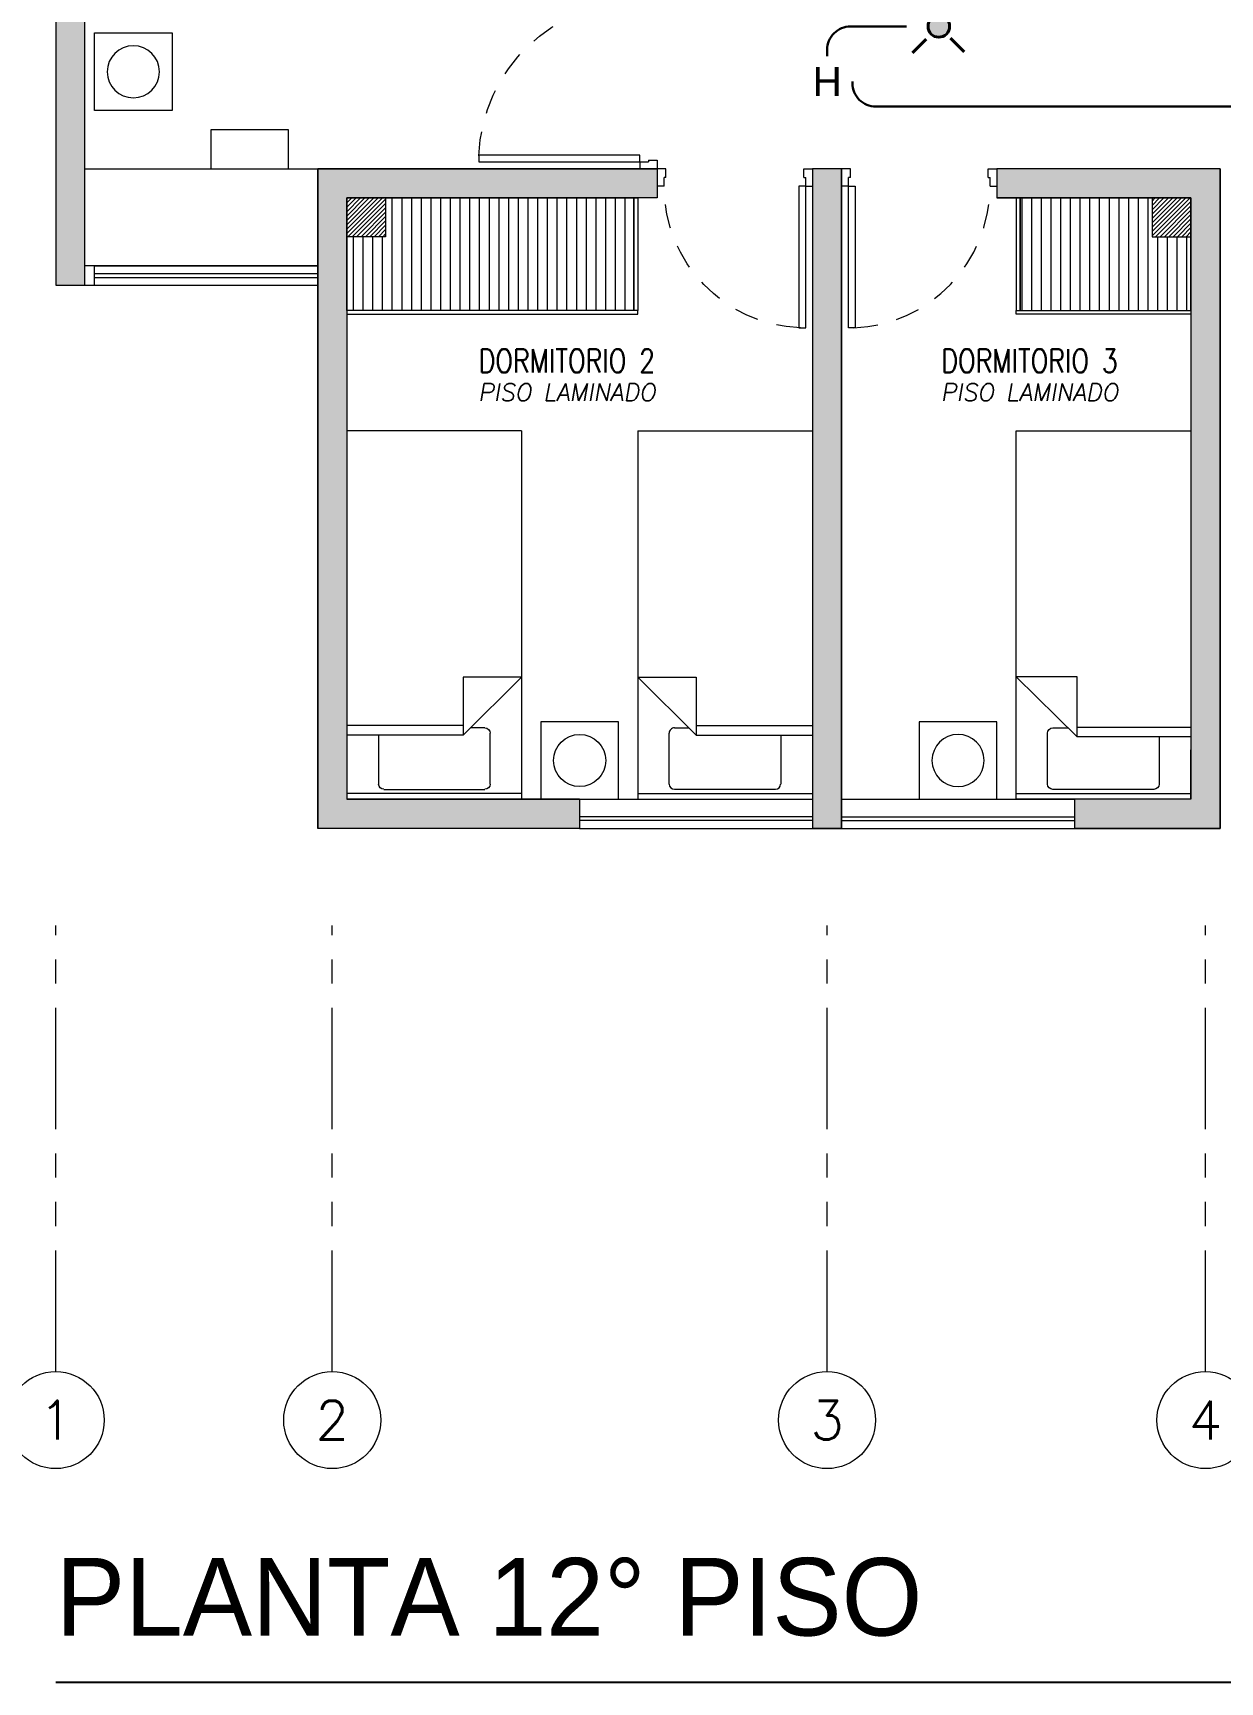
# Model space of a CAD drawing. Header units: millimetres. Extents: x -3 to 53, y -110 to 39.
# Drawn here: x -0.12 to 6, y -34.43 to -25.93 of the extents above; entities that cross this region are included whole.
import ezdxf
from ezdxf.enums import TextEntityAlignment as Align

# ---------------------------------------------------------------- set-up
doc = ezdxf.new("R2010")
doc.units = ezdxf.units.MM
doc.set_wipeout_variables(frame=1)
for name, pattern in [('CONTINUA', [0]), ('HIDDEN2', [0.1875, 0.125, -0.0625]), ('IMPORT-RAYABARRA', [0.85, 0.3, -0.3, 0, -0.25]), ('PHANTOM', [63.5, 31.75, -6.35, 6.35, -6.35, 6.35, -6.35]), ('PHANTOM2', [1.25, 0.625, -0.125, 0.125, -0.125, 0.125, -0.125])]:
    doc.linetypes.add(name, pattern=pattern)
for name, color, linetype in [('A-EJES', 8, 'PHANTOM'), ('A-EST HATCH', 8, 'Continuous'), ('A-EST PLACAS', 8, 'Continuous'), ('A-EST VIGAS', 8, 'HIDDEN2'), ('A-HATCH', 8, 'Continuous'), ('A-MOBILIARIO', 8, 'Continuous'), ('A-MURO BAJO', 8, 'Continuous'), ('A-TEXTO-ACABADO PISO', 8, 'Continuous'), ('DLP_MOBILIARIO', 8, 'Continuous'), ('DLP_MOBILIARIO FIJO', 8, 'Continuous'), ('DLP_TEXTO AMBIENTE', 8, 'Continuous')]:
    doc.layers.add(name, color=color, linetype=linetype)
for name, color, linetype, lineweight in [('A-MUROS', 8, 'Continuous', 30), ('MQ.CAN ACI', 5, 'RAYABARRA', 40), ('MQ.CANALI DYA', 3, 'LINEAPERPEN', 30), ('MQ.DETECTOR HUMO', 5, 'Continuous', 30), ('MQ_CAN ACI', 8, 'IMPORT-RAYABARRA', 50)]:
    doc.layers.add(name, color=color, linetype=linetype, lineweight=lineweight)
doc.styles.add('R175-75', font='GOTHIC.TTF', dxfattribs={"height": 0.4})
doc.styles.add('ROMANS', font='ROMANS.shx', dxfattribs={"oblique": 10})
doc.styles.get("Standard").update_dxf_attribs({"font": 'arial.ttf'})
doc.linetypes.add('LINEAPERPEN', pattern='A,0.75,-0.2,["I",Standard,S=0.12,R=0.09,X=0,Y=-0.06],-0.25', length=1.2)
doc.linetypes.add('RAYABARRA', pattern='A,0.3,-0.3,["|",Standard,S=0.1,R=0,X=-0.1,Y=-0.05],-0.25', length=0.85)

# ---------------------------------------------------------------- blocks, each defined once
blk = doc.blocks.new('AVISADOR SONORO 1 EN 75')
at = {"color": 5, "linetype": 'CONTINUA', "ltscale": 0.05}
blk.add_wipeout([(0.1057, 0.5441), (-0.1057, 0.5441), (0, 0.3328)], dxfattribs=at).dxf.layer = 'MQ_CAN ACI'
blk.add_wipeout([(-0.1664, 0), (0.1664, 0), (0.1664, 0.3328), (-0.1664, 0.3328)], dxfattribs=at).dxf.layer = 'MQ_CAN ACI'
at = {"layer": 'MQ.CAN ACI', "linetype": 'CONTINUA', "ltscale": 0.05}
h = blk.add_hatch(color=256, dxfattribs=at)
h.paths.add_polyline_path([(0, 0.1664), (-0.0392, 0.1272, 0.198912), (0, 0.1109, 0.198912), (0.0392, 0.1272)])
h.paths.add_polyline_path([(0.0392, 0.1272, 0.414214), (0.0392, 0.2056), (0, 0.1664)])
h.paths.add_polyline_path([(0.0392, 0.2056, 0.198912), (0, 0.2219, 0.198912), (-0.0392, 0.2056), (0, 0.1664)])
h.paths.add_polyline_path([(0, 0.1664), (-0.0392, 0.2056, 0.414214), (-0.0392, 0.1272)])
for p, q in [((-0.0606, 0.227), (-0.1302, 0.2965)), ((0.0657, 0.2321), (0.1353, 0.3017)), ((-0.1346, 0.0318), (-0.0563, 0.1101)), ((0.1349, 0.0315), (0.0656, 0.1008))]:
    blk.add_line(p, q, dxfattribs=at)
blk.add_circle((0, 0.1664), 0.0555, dxfattribs=at)
blk = doc.blocks.new('DETECTOR DE HUMO 1 EN 75')
blk.add_wipeout([(0.13, 0.13), (0.13, 0.1316), (0.13, 0.1333), (0.1299, 0.1349), (0.1298, 0.1365), (0.1297, 0.1382), (0.1296, 0.1398), (0.1295, 0.1414), (0.1293, 0.143), (0.1292, 0.1447), (0.129, 0.1463), (0.1288, 0.1479), (0.1285, 0.1495), (0.1283, 0.1511), (0.128, 0.1528), (0.1277, 0.1544), (0.1274, 0.156), (0.127, 0.1576), (0.1267, 0.1592), (0.1263, 0.1607), (0.1259, 0.1623), (0.1255, 0.1639), (0.1251, 0.1655), (0.1246, 0.1671), (0.1241, 0.1686), (0.1236, 0.1702), (0.1231, 0.1717), (0.1226, 0.1733), (0.122, 0.1748), (0.1215, 0.1763), (0.1209, 0.1779), (0.1203, 0.1794), (0.1196, 0.1809), (0.119, 0.1824), (0.1183, 0.1839), (0.1176, 0.1854), (0.1169, 0.1868), (0.1162, 0.1883), (0.1155, 0.1897), (0.1147, 0.1912), (0.1139, 0.1926), (0.1131, 0.1941), (0.1123, 0.1955), (0.1115, 0.1969), (0.1106, 0.1983), (0.1098, 0.1997), (0.1089, 0.201), (0.108, 0.2024), (0.1071, 0.2037), (0.1061, 0.2051), (0.1052, 0.2064), (0.1042, 0.2077), (0.1032, 0.209), (0.1022, 0.2103), (0.1012, 0.2116), (0.1002, 0.2129), (0.0991, 0.2141), (0.0981, 0.2154), (0.097, 0.2166), (0.0959, 0.2178), (0.0948, 0.219), (0.0936, 0.2202), (0.0925, 0.2213), (0.0913, 0.2225), (0.0902, 0.2236), (0.089, 0.2248), (0.0878, 0.2259), (0.0866, 0.227), (0.0854, 0.2281), (0.0841, 0.2291), (0.0829, 0.2302), (0.0816, 0.2312), (0.0803, 0.2322), (0.079, 0.2332), (0.0777, 0.2342), (0.0764, 0.2352), (0.0751, 0.2361), (0.0737, 0.2371), (0.0724, 0.238), (0.071, 0.2389), (0.0697, 0.2398), (0.0683, 0.2406), (0.0669, 0.2415), (0.0655, 0.2423), (0.0641, 0.2431), (0.0626, 0.2439), (0.0612, 0.2447), (0.0597, 0.2455), (0.0583, 0.2462), (0.0568, 0.2469), (0.0554, 0.2476), (0.0539, 0.2483), (0.0524, 0.249), (0.0509, 0.2496), (0.0494, 0.2503), (0.0479, 0.2509), (0.0463, 0.2515), (0.0448, 0.252), (0.0433, 0.2526), (0.0417, 0.2531), (0.0402, 0.2536), (0.0386, 0.2541), (0.0371, 0.2546), (0.0355, 0.2551), (0.0339, 0.2555), (0.0323, 0.2559), (0.0307, 0.2563), (0.0292, 0.2567), (0.0276, 0.257), (0.026, 0.2574), (0.0244, 0.2577), (0.0228, 0.258), (0.0211, 0.2583), (0.0195, 0.2585), (0.0179, 0.2588), (0.0163, 0.259), (0.0147, 0.2592), (0.013, 0.2593), (0.0114, 0.2595), (0.0098, 0.2596), (0.0082, 0.2597), (0.0065, 0.2598), (0.0049, 0.2599), (0.0033, 0.26), (0.0016, 0.26), (0, 0.26), (-0.0016, 0.26), (-0.0033, 0.26), (-0.0049, 0.2599), (-0.0065, 0.2598), (-0.0082, 0.2597), (-0.0098, 0.2596), (-0.0114, 0.2595), (-0.013, 0.2593), (-0.0147, 0.2592), (-0.0163, 0.259), (-0.0179, 0.2588), (-0.0195, 0.2585), (-0.0211, 0.2583), (-0.0228, 0.258), (-0.0244, 0.2577), (-0.026, 0.2574), (-0.0276, 0.257), (-0.0292, 0.2567), (-0.0307, 0.2563), (-0.0323, 0.2559), (-0.0339, 0.2555), (-0.0355, 0.2551), (-0.0371, 0.2546), (-0.0386, 0.2541), (-0.0402, 0.2536), (-0.0417, 0.2531), (-0.0433, 0.2526), (-0.0448, 0.252), (-0.0463, 0.2515), (-0.0479, 0.2509), (-0.0494, 0.2503), (-0.0509, 0.2496), (-0.0524, 0.249), (-0.0539, 0.2483), (-0.0554, 0.2476), (-0.0568, 0.2469), (-0.0583, 0.2462), (-0.0597, 0.2455), (-0.0612, 0.2447), (-0.0626, 0.2439), (-0.0641, 0.2431), (-0.0655, 0.2423), (-0.0669, 0.2415), (-0.0683, 0.2406), (-0.0697, 0.2398), (-0.071, 0.2389), (-0.0724, 0.238), (-0.0737, 0.2371), (-0.0751, 0.2361), (-0.0764, 0.2352), (-0.0777, 0.2342), (-0.079, 0.2332), (-0.0803, 0.2322), (-0.0816, 0.2312), (-0.0829, 0.2302), (-0.0841, 0.2291), (-0.0854, 0.2281), (-0.0866, 0.227), (-0.0878, 0.2259), (-0.089, 0.2248), (-0.0902, 0.2236), (-0.0913, 0.2225), (-0.0925, 0.2213), (-0.0936, 0.2202), (-0.0948, 0.219), (-0.0959, 0.2178), (-0.097, 0.2166), (-0.0981, 0.2154), (-0.0991, 0.2141), (-0.1002, 0.2129), (-0.1012, 0.2116), (-0.1022, 0.2103), (-0.1032, 0.209), (-0.1042, 0.2077), (-0.1052, 0.2064), (-0.1061, 0.2051), (-0.1071, 0.2037), (-0.108, 0.2024), (-0.1089, 0.201), (-0.1098, 0.1997), (-0.1106, 0.1983), (-0.1115, 0.1969), (-0.1123, 0.1955), (-0.1131, 0.1941), (-0.1139, 0.1926), (-0.1147, 0.1912), (-0.1155, 0.1897), (-0.1162, 0.1883), (-0.1169, 0.1868), (-0.1176, 0.1854), (-0.1183, 0.1839), (-0.119, 0.1824), (-0.1196, 0.1809), (-0.1203, 0.1794), (-0.1209, 0.1779), (-0.1215, 0.1763), (-0.122, 0.1748), (-0.1226, 0.1733), (-0.1231, 0.1717), (-0.1236, 0.1702), (-0.1241, 0.1686), (-0.1246, 0.1671), (-0.1251, 0.1655), (-0.1255, 0.1639), (-0.1259, 0.1623), (-0.1263, 0.1607), (-0.1267, 0.1592), (-0.127, 0.1576), (-0.1274, 0.156), (-0.1277, 0.1544), (-0.128, 0.1528), (-0.1283, 0.1511), (-0.1285, 0.1495), (-0.1288, 0.1479), (-0.129, 0.1463), (-0.1292, 0.1447), (-0.1293, 0.143), (-0.1295, 0.1414), (-0.1296, 0.1398), (-0.1297, 0.1382), (-0.1298, 0.1365), (-0.1299, 0.1349), (-0.13, 0.1333), (-0.13, 0.1316), (-0.13, 0.13), (-0.13, 0.1284), (-0.13, 0.1267), (-0.1299, 0.1251), (-0.1298, 0.1235), (-0.1297, 0.1218), (-0.1296, 0.1202), (-0.1295, 0.1186), (-0.1293, 0.117), (-0.1292, 0.1153), (-0.129, 0.1137), (-0.1288, 0.1121), (-0.1285, 0.1105), (-0.1283, 0.1089), (-0.128, 0.1072), (-0.1277, 0.1056), (-0.1274, 0.104), (-0.127, 0.1024), (-0.1267, 0.1008), (-0.1263, 0.0993), (-0.1259, 0.0977), (-0.1255, 0.0961), (-0.1251, 0.0945), (-0.1246, 0.0929), (-0.1241, 0.0914), (-0.1236, 0.0898), (-0.1231, 0.0883), (-0.1226, 0.0867), (-0.122, 0.0852), (-0.1215, 0.0837), (-0.1209, 0.0821), (-0.1203, 0.0806), (-0.1196, 0.0791), (-0.119, 0.0776), (-0.1183, 0.0761), (-0.1176, 0.0746), (-0.1169, 0.0732), (-0.1162, 0.0717), (-0.1155, 0.0703), (-0.1147, 0.0688), (-0.1139, 0.0674), (-0.1131, 0.0659), (-0.1123, 0.0645), (-0.1115, 0.0631), (-0.1106, 0.0617), (-0.1098, 0.0603), (-0.1089, 0.059), (-0.108, 0.0576), (-0.1071, 0.0563), (-0.1061, 0.0549), (-0.1052, 0.0536), (-0.1042, 0.0523), (-0.1032, 0.051), (-0.1022, 0.0497), (-0.1012, 0.0484), (-0.1002, 0.0471), (-0.0991, 0.0459), (-0.0981, 0.0446), (-0.097, 0.0434), (-0.0959, 0.0422), (-0.0948, 0.041), (-0.0936, 0.0398), (-0.0925, 0.0387), (-0.0913, 0.0375), (-0.0902, 0.0364), (-0.089, 0.0352), (-0.0878, 0.0341), (-0.0866, 0.033), (-0.0854, 0.0319), (-0.0841, 0.0309), (-0.0829, 0.0298), (-0.0816, 0.0288), (-0.0803, 0.0278), (-0.079, 0.0268), (-0.0777, 0.0258), (-0.0764, 0.0248), (-0.0751, 0.0239), (-0.0737, 0.0229), (-0.0724, 0.022), (-0.071, 0.0211), (-0.0697, 0.0202), (-0.0683, 0.0194), (-0.0669, 0.0185), (-0.0655, 0.0177), (-0.0641, 0.0169), (-0.0626, 0.0161), (-0.0612, 0.0153), (-0.0597, 0.0145), (-0.0583, 0.0138), (-0.0568, 0.0131), (-0.0554, 0.0124), (-0.0539, 0.0117), (-0.0524, 0.011), (-0.0509, 0.0104), (-0.0494, 0.0097), (-0.0479, 0.0091), (-0.0463, 0.0085), (-0.0448, 0.008), (-0.0433, 0.0074), (-0.0417, 0.0069), (-0.0402, 0.0064), (-0.0386, 0.0059), (-0.0371, 0.0054), (-0.0355, 0.0049), (-0.0339, 0.0045), (-0.0323, 0.0041), (-0.0307, 0.0037), (-0.0292, 0.0033), (-0.0276, 0.003), (-0.026, 0.0026), (-0.0244, 0.0023), (-0.0228, 0.002), (-0.0211, 0.0017), (-0.0195, 0.0015), (-0.0179, 0.0012), (-0.0163, 0.001), (-0.0147, 0.0008), (-0.013, 0.0007), (-0.0114, 0.0005), (-0.0098, 0.0004), (-0.0082, 0.0003), (-0.0065, 0.0002), (-0.0049, 0.0001), (-0.0033, 0), (-0.0016, 0), (0, 0), (0.0016, 0), (0.0033, 0), (0.0049, 0.0001), (0.0065, 0.0002), (0.0082, 0.0003), (0.0098, 0.0004), (0.0114, 0.0005), (0.013, 0.0007), (0.0147, 0.0008), (0.0163, 0.001), (0.0179, 0.0012), (0.0195, 0.0015), (0.0211, 0.0017), (0.0228, 0.002), (0.0244, 0.0023), (0.026, 0.0026), (0.0276, 0.003), (0.0292, 0.0033), (0.0307, 0.0037), (0.0323, 0.0041), (0.0339, 0.0045), (0.0355, 0.0049), (0.0371, 0.0054), (0.0386, 0.0059), (0.0402, 0.0064), (0.0417, 0.0069), (0.0433, 0.0074), (0.0448, 0.008), (0.0463, 0.0085), (0.0479, 0.0091), (0.0494, 0.0097), (0.0509, 0.0104), (0.0524, 0.011), (0.0539, 0.0117), (0.0554, 0.0124), (0.0568, 0.0131), (0.0583, 0.0138), (0.0597, 0.0145), (0.0612, 0.0153), (0.0626, 0.0161), (0.0641, 0.0169), (0.0655, 0.0177), (0.0669, 0.0185), (0.0683, 0.0194), (0.0697, 0.0202), (0.071, 0.0211), (0.0724, 0.022), (0.0737, 0.0229), (0.0751, 0.0239), (0.0764, 0.0248), (0.0777, 0.0258), (0.079, 0.0268), (0.0803, 0.0278), (0.0816, 0.0288), (0.0829, 0.0298), (0.0841, 0.0309), (0.0854, 0.0319), (0.0866, 0.033), (0.0878, 0.0341), (0.089, 0.0352), (0.0902, 0.0364), (0.0913, 0.0375), (0.0925, 0.0387), (0.0936, 0.0398), (0.0948, 0.041), (0.0959, 0.0422), (0.097, 0.0434), (0.0981, 0.0446), (0.0991, 0.0459), (0.1002, 0.0471), (0.1012, 0.0484), (0.1022, 0.0497), (0.1032, 0.051), (0.1042, 0.0523), (0.1052, 0.0536), (0.1061, 0.0549), (0.1071, 0.0563), (0.108, 0.0576), (0.1089, 0.059), (0.1098, 0.0603), (0.1106, 0.0617), (0.1115, 0.0631), (0.1123, 0.0645), (0.1131, 0.0659), (0.1139, 0.0674), (0.1147, 0.0688), (0.1155, 0.0703), (0.1162, 0.0717), (0.1169, 0.0732), (0.1176, 0.0746), (0.1183, 0.0761), (0.119, 0.0776), (0.1196, 0.0791), (0.1203, 0.0806), (0.1209, 0.0821), (0.1215, 0.0837), (0.122, 0.0852), (0.1226, 0.0867), (0.1231, 0.0883), (0.1236, 0.0898), (0.1241, 0.0914), (0.1246, 0.0929), (0.1251, 0.0945), (0.1255, 0.0961), (0.1259, 0.0977), (0.1263, 0.0993), (0.1267, 0.1008), (0.127, 0.1024), (0.1274, 0.104), (0.1277, 0.1056), (0.128, 0.1072), (0.1283, 0.1089), (0.1285, 0.1105), (0.1288, 0.1121), (0.129, 0.1137), (0.1292, 0.1153), (0.1293, 0.117), (0.1295, 0.1186), (0.1296, 0.1202), (0.1297, 0.1218), (0.1298, 0.1235), (0.1299, 0.1251), (0.13, 0.1267), (0.13, 0.1284)]).dxf.layer = 'MQ.DETECTOR HUMO'
at = {"layer": 'MQ.DETECTOR HUMO'}
blk.add_text('H', height=0.15, rotation=180, dxfattribs=at).set_placement((0, 0.13), align=Align.MIDDLE_CENTER)
blk = doc.blocks.new('DETECTORES1 TORRE')
at = {"layer": 'MQ.CAN ACI', "linetype": 'CONTINUA', "ltscale": 0.05, "xscale": -1}
blk.add_blockref('AVISADOR SONORO 1 EN 75', (-4.3, 1.15), dxfattribs=at)
at = {"layer": 'MQ.DETECTOR HUMO'}
blk.add_blockref('DETECTOR DE HUMO 1 EN 75', (-4.875, 1.4703), dxfattribs=at)
at = {"layer": 'MQ.CANALI DYA', "elevation": 0}
for points in [[(-4.745, 1.6002), (-4.745, 1.6094, -0.414214), (-4.625, 1.7294), (0.5, 1.7294, 0.414214), (0.62, 1.8494), (0.62, 2.3753)], [(-4.4664, 1.3163), (-4.755, 1.3163, -0.414214), (-4.875, 1.4363), (-4.875, 1.4703)]]:
    blk.add_lwpolyline(points, format="xyb", dxfattribs=at)
blk = doc.blocks.new('EST.P10')
at = {"layer": 'A-EST HATCH', "lineweight": 0}
h = blk.add_hatch(color=8, dxfattribs=at)
h.dxf.hatch_style = 1
h.paths.add_polyline_path([(10.5, -2.74), (10.5, 3.325), (12.15, 3.325), (12.15, 3.525), (10.35, 3.525), (10.35, 2.65), (8.85, 2.65), (8.85, 3.15), (8.7, 3.15), (8.7, 2.45), (10.35, 2.45), (10.35, -2.74)])
h.paths.add_polyline_path([(31.6, 7.325), (30, 7.325), (30, 10.425), (31.2, 10.425), (31.2, 10.575), (29.85, 10.575), (29.85, 7.175), (31.6, 7.175)])
h.paths.add_polyline_path([(32.4, 10.575), (32.55, 10.575), (32.55, 7.175), (32.4, 7.175)])
h.paths.add_polyline_path([(37.9, 11.05), (38.2, 11.05), (38.2, 10.9), (38.05, 10.9), (38.05, 7.825), (37.9, 7.825)])
h.paths.add_polyline_path([(34.95, 10.425), (34.95, 7.325), (33.35, 7.325), (33.35, 7.175), (35.1, 7.175), (35.1, 10.575), (33.75, 10.575), (33.75, 10.425)])
h.paths.add_polyline_path([(44.2, 10.9), (44.8, 10.9), (44.8, 11.05), (44.05, 11.05), (44.05, 7.65), (45.2, 7.65), (45.2, 7.8), (44.2, 7.8)])
h.paths.add_polyline_path([(46, 11.05), (46, 7.65), (46.15, 7.65), (46.15, 11.05)])
h.paths.add_polyline_path([(46.95, 7.8), (48.55, 7.8), (48.55, 10.9), (47.35, 10.9), (47.35, 11.05), (48.7, 11.05), (48.7, 7.65), (46.95, 7.65)])
h.paths.add_polyline_path([(44.2, -2.65), (44.8, -2.65), (44.8, -2.8), (44.05, -2.8), (44.05, 0.6), (45.2, 0.6), (45.2, 0.45), (44.2, 0.45)])
h.paths.add_polyline_path([(46, -2.8), (46, 0.6), (46.15, 0.6), (46.15, -2.8)])
h.paths.add_polyline_path([(46.95, 0.45), (48.55, 0.45), (48.55, -2.65), (47.35, -2.65), (47.35, -2.8), (48.7, -2.8), (48.7, 0.6), (46.95, 0.6)])
h.paths.add_polyline_path([(41.35, -0.35), (41.2, -0.35), (41.2, -2.65), (41.05, -2.65), (41.05, -2.8), (41.35, -2.8)])
h.paths.add_polyline_path([(31.6, 0.925), (30, 0.925), (30, -2.175), (31.2, -2.175), (31.2, -2.325), (29.85, -2.325), (29.85, 1.075), (31.6, 1.075)])
h.paths.add_polyline_path([(32.4, -2.325), (32.55, -2.325), (32.55, 1.075), (32.4, 1.075)])
h.paths.add_polyline_path([(37.9, -2.8), (38.2, -2.8), (38.2, -2.65), (38.05, -2.65), (38.05, 0.425), (37.9, 0.425)])
h.paths.add_polyline_path([(34.95, -2.175), (34.95, 0.925), (33.35, 0.925), (33.35, 1.075), (35.1, 1.075), (35.1, -2.325), (33.75, -2.325), (33.75, -2.175)])
h.paths.add_polyline_path([(18.45, 7.325), (20.05, 7.325), (20.05, 10.425), (18.85, 10.425), (18.85, 10.575), (20.2, 10.575), (20.2, 7.175), (18.45, 7.175)])
h.paths.add_polyline_path([(17.65, 10.575), (17.5, 10.575), (17.5, 7.175), (17.65, 7.175)])
h.paths.add_polyline_path([(11.85, 11.05), (11.85, 10.9), (12, 10.9), (12, 7.825), (12.15, 7.825), (12.15, 11.05)])
h.paths.add_polyline_path([(22.45, 4.725), (13.05, 4.725), (13.05, 4.875), (16.6, 4.875), (16.6, 6.275), (16.8, 6.275), (16.8, 4.875), (19.7, 4.875), (19.7, 6.275), (19.85, 6.275), (19.85, 4.875), (22.25, 4.875), (22.25, 6.125), (20.6, 6.125), (20.6, 6.275), (22.875, 6.275), (22.875, 6.125), (22.45, 6.125)])
h.paths.add_polyline_path([(15.1, 10.425), (15.1, 7.325), (16.7, 7.325), (16.7, 7.175), (14.95, 7.175), (14.95, 10.575), (16.3, 10.575), (16.3, 10.425)])
h.paths.add_polyline_path([(10.35, 5.8), (8.7, 5.8), (8.7, 5.1), (8.85, 5.1), (8.85, 5.6), (10.35, 5.6), (10.35, 4.725), (12.15, 4.725), (12.15, 4.925), (10.5, 4.925), (10.5, 10.99), (10.35, 10.99)])
h.paths.add_polyline_path([(5.85, 10.9), (5.25, 10.9), (5.25, 11.05), (6, 11.05), (6, 7.65), (4.85, 7.65), (4.85, 7.8), (5.85, 7.8)])
h.paths.add_polyline_path([(4.05, 11.05), (4.05, 7.65), (3.9, 7.65), (3.9, 11.05)])
h.paths.add_polyline_path([(3.1, 7.8), (1.5, 7.8), (1.5, 10.9), (2.7, 10.9), (2.7, 11.05), (1.35, 11.05), (1.35, 7.65), (3.1, 7.65)])
h.paths.add_polyline_path([(4.05, -2.8), (4.05, 0.6), (3.9, 0.6), (3.9, -2.8)])
h.paths.add_polyline_path([(3.1, 0.45), (1.5, 0.45), (1.5, -2.65), (2.7, -2.65), (2.7, -2.8), (1.35, -2.8), (1.35, 0.6), (3.1, 0.6)])
h.paths.add_polyline_path([(8.7, -0.35), (8.85, -0.35), (8.85, -2.65), (9, -2.65), (9, -2.8), (8.7, -2.8)])
h.paths.add_polyline_path([(18.45, 0.925), (20.05, 0.925), (20.05, -2.175), (18.85, -2.175), (18.85, -2.325), (20.2, -2.325), (20.2, 1.075), (18.45, 1.075)])
h.paths.add_polyline_path([(17.65, -2.325), (17.5, -2.325), (17.5, 1.075), (17.65, 1.075)])
h.paths.add_polyline_path([(12.15, -2.8), (11.85, -2.8), (11.85, -2.65), (12, -2.65), (12, 0.425), (12.15, 0.425)])
h.paths.add_polyline_path([(15.1, -2.175), (15.1, 0.925), (16.7, 0.925), (16.7, 1.075), (14.95, 1.075), (14.95, -2.325), (16.3, -2.325), (16.3, -2.175)])
h.paths.add_polyline_path([(39.7, 3.525), (37.9, 3.525), (37.9, 3.375), (39.55, 3.375), (39.55, -2.74), (39.7, -2.74), (39.7, 2.5), (41.35, 2.5), (41.35, 3.15), (41.2, 3.15), (41.2, 2.65), (39.7, 2.65)])
h.paths.add_polyline_path([(6, -2.8), (6, 0.6), (4.85, 0.6), (4.85, 0.45), (5.85, 0.45), (5.85, -2.65), (5.25, -2.65), (5.25, -2.8)])
h.paths.add_polyline_path([(3.0968, 5.55), (2.95, 5.55), (2.95, 6.75), (5.1, 6.75), (5.1, 6.6), (4.65, 6.6), (4.65, 5), (4.45, 5), (4.45, 6.6), (3.1, 6.6), (3.1, 5.55)], flags=17)
h.paths.add_polyline_path([(3.0968, 2.7), (2.95, 2.7), (2.95, 1.5), (5.1, 1.5), (5.1, 1.65), (4.65, 1.65), (4.65, 3.25), (4.45, 3.25), (4.45, 1.65), (3.1, 1.65), (3.1, 2.7)], flags=17)
h.paths.add_polyline_path([(8.8501, 4.2), (6, 4.2), (6, 6.75), (5.85, 6.75), (5.85, 4.2), (3.1, 4.2), (3.1, 4.8), (2.95, 4.8), (2.95, 4.2), (0.15, 4.2), (0.15, 8.25), (0, 8.25), (0, 0), (0.15, 0), (0.15, 4.05), (2.95, 4.05), (2.95, 3.45), (3.1, 3.45), (3.1, 4.05), (5.85, 4.05), (5.85, 1.5), (6, 1.5), (6, 4.05), (8.8501, 4.05)])
h.paths.add_polyline_path([(8.7, 11.05), (8.7, 8.6), (8.85, 8.6), (8.85, 10.9), (9, 10.9), (9, 11.05)])
h.paths.add_polyline_path([(22.9, 4.725), (25, 4.725), (25, 4.875), (23.05, 4.875), (23.05, 8.575), (25, 8.575), (25, 8.725), (23.05, 8.725), (23.05, 10.575), (22.2, 10.575), (22.2, 10.425), (22.9, 10.425)])
h.paths.add_polyline_path([(39.7, 10.99), (39.7, 5.75), (41.35, 5.75), (41.35, 5.1), (41.2, 5.1), (41.2, 5.6), (39.7, 5.6), (39.7, 4.725), (37.9, 4.725), (37.9, 4.875), (39.55, 4.875), (39.55, 10.99)])
h.paths.add_polyline_path([(47.1, 4.2), (49.9, 4.2), (49.9, 8.25), (50.05, 8.25), (50.05, 0), (49.9, 0), (49.9, 4.05), (47.1, 4.05), (47.1, 3.45), (46.95, 3.45), (46.95, 4.05), (44.2, 4.05), (44.2, 1.5), (44.05, 1.5), (44.05, 4.05), (41.1999, 4.05), (41.1999, 4.2), (44.05, 4.2), (44.05, 6.75), (44.2, 6.75), (44.2, 4.2), (46.95, 4.2), (46.95, 4.8), (47.1, 4.8)])
h.paths.add_polyline_path([(41.35, 11.05), (41.05, 11.05), (41.05, 10.9), (41.2, 10.9), (41.2, 8.6), (41.35, 8.6)])
h.paths.add_polyline_path([(46.9532, 5.55), (47.1, 5.55), (47.1, 6.75), (44.95, 6.75), (44.95, 6.6), (45.4, 6.6), (45.4, 5), (45.6, 5), (45.6, 6.6), (46.95, 6.6), (46.95, 5.55)], flags=17)
h.paths.add_polyline_path([(46.9532, 2.7), (47.1, 2.7), (47.1, 1.5), (44.95, 1.5), (44.95, 1.65), (45.4, 1.65), (45.4, 3.25), (45.6, 3.25), (45.6, 1.65), (46.95, 1.65), (46.95, 2.7)], flags=17)
h.paths.add_polyline_path([(26.7, 4.725), (26.85, 4.725), (26.85, 8.725), (26.7, 8.725)])
h.paths.add_polyline_path([(27.15, 10.425), (27.85, 10.425), (27.85, 10.575), (27, 10.575), (27, 4.725), (27.15, 4.725)])
h.paths.add_polyline_path([(27.6, 6.125), (27.6, 4.725), (37, 4.725), (37, 4.875), (33.45, 4.875), (33.45, 6.275), (33.25, 6.275), (33.25, 4.875), (30.35, 4.875), (30.35, 6.275), (30.2, 6.275), (30.2, 4.875), (27.8, 4.875), (27.8, 6.125), (29.45, 6.125), (29.45, 6.275), (27.175, 6.275), (27.175, 6.125)])
h.paths.add_polyline_path([(21.05, 1.975), (21.05, 2.125), (22.85, 2.125), (22.85, 3.375), (20.3, 3.375), (20.3, 1.975), (20.15, 1.975), (20.15, 3.375), (16.8, 3.375), (16.8, 1.975), (16.6, 1.975), (16.6, 3.375), (13.05, 3.375), (13.05, 3.525), (23.05, 3.525), (23.05, 1.975)])
h.paths.add_polyline_path([(23.05, 1.95), (23.05, -1.775), (26.7, -1.775), (26.7, 0.875), (24.35, 0.875), (24.35, 1.425), (24.05, 1.425), (24.05, 1.575), (24.5, 1.575), (24.5, 1.025), (26.7, 1.025), (26.7, 3.375), (24.05, 3.375), (24.05, 3.525), (26.85, 3.525), (26.85, -1.925), (23.05, -1.925), (23.05, -2.325), (22.2, -2.325), (22.2, -2.175), (22.9, -2.175), (22.9, 1.95)])
h.paths.add_polyline_path([(29, 1.975), (29, 2.125), (27.2, 2.125), (27.2, 3.375), (29.75, 3.375), (29.75, 1.975), (29.9, 1.975), (29.9, 3.375), (33.25, 3.375), (33.25, 1.975), (33.45, 1.975), (33.45, 3.375), (37, 3.375), (37, 3.525), (27, 3.525), (27, 1.975)])
h.paths.add_polyline_path([(27, 1.95), (27, -2.325), (27.85, -2.325), (27.85, -2.175), (27.15, -2.175), (27.15, 1.95)])
at = {"layer": 'A-EST PLACAS', "color": 8, "lineweight": 0}
for points in [[(8.8501, 4.2), (6, 4.2), (6, 6.75), (5.85, 6.75), (5.85, 4.2), (3.1, 4.2), (3.1, 4.8), (2.95, 4.8), (2.95, 4.2), (0.15, 4.2), (0.15, 8.25), (0, 8.25), (0, 0), (0.15, 0), (0.15, 4.05), (2.95, 4.05), (2.95, 3.45), (3.1, 3.45), (3.1, 4.05), (5.85, 4.05), (5.85, 1.5), (6, 1.5), (6, 4.05), (8.8501, 4.05)], [(3.1, 0.45), (1.5, 0.45), (1.5, -2.65), (2.7, -2.65), (2.7, -2.8), (1.35, -2.8), (1.35, 0.6), (3.1, 0.6)], [(4.05, -2.8), (4.05, 0.6), (3.9, 0.6), (3.9, -2.8)], [(6, -2.8), (6, 0.6), (4.85, 0.6), (4.85, 0.45), (5.85, 0.45), (5.85, -2.65), (5.25, -2.65), (5.25, -2.8)]]:
    blk.add_lwpolyline(points, close=True, dxfattribs=at)
at = {"layer": 'A-EST VIGAS', "color": 8, "lineweight": 0}
for p, q in [((0.15, 0), (1.35, 0)), ((2.7, -2.8), (3.9, -2.8)), ((4.05, -2.8), (5.25, -2.8))]:
    blk.add_line(p, q, dxfattribs=at)
blk = doc.blocks.new('A$C77AB7FBD')
at = {"color": 8, "linetype": 'Continuous', "lineweight": 0}
for p, q in [((0, 0), (0, 1.9)), ((0.9, 1.9), (0, 1.9)), ((0.9, 1.87), (0, 1.87)), ((0.9, 0), (0.9, 1.9)), ((0.164, 1.57), (0.164, 1.8219)), ((0.1908, 1.8487), (0.7119, 1.8487)), ((0.7386, 1.8219), (0.7386, 1.5585)), ((0.6, 1.57), (0, 1.57)), ((0.6, 1.27), (0.6, 1.57)), ((0.9, 1.27), (0.6, 1.57)), ((0.7119, 1.5317), (0.6383, 1.5317)), ((0.6, 1.52), (0, 1.52)), ((0.9, 1.27), (0.6, 1.27)), ((0.9, 0), (0, 0))]:
    blk.add_line(p, q, dxfattribs=at)
for centre, start, end in [((0.1908, 1.8219), 90, 180), ((0.7119, 1.8219), 0, 90), ((0.7119, 1.5585), 270, 0)]:
    blk.add_arc(centre, 0.0267, start, end, dxfattribs=at)
blk = doc.blocks.new('A$C2EBA15F5')
at = {"color": 8, "lineweight": 0}
blk.add_lwpolyline([(0, 0.4), (0, 0), (0.4, 0), (0.4, 0.4)], close=True, dxfattribs=at)
blk.add_circle((0.2, 0.2), 0.1344, dxfattribs=at)
blk = doc.blocks.new('CAMA PROYECCION')
at = {"color": 8, "lineweight": 0}
for p, q in [((37.495, 40.6423, 0), (37.495, 38.771, 0)), ((38.3949, 40.6423, 0), (37.495, 40.6423, 0)), ((38.3949, 38.771, 0), (38.3949, 40.6423, 0)), ((38.0806, 39.3741, 0), (38.3949, 39.3741, 0)), ((38.3949, 39.3741, 0), (38.0806, 39.0644, 0)), ((38.0806, 39.0644, 0), (38.0806, 39.3741, 0)), ((38.0806, 39.1133, 0), (37.495, 39.1133, 0)), ((38.2069, 39.1106, 0), (38.1275, 39.1106, 0)), ((37.495, 39.0644, 0), (38.0806, 39.0644, 0)), ((37.659, 39.0644, 0), (37.659, 38.8203, 0)), ((38.2336, 38.8203, 0), (38.2336, 39.0838, 0)), ((37.495, 38.7423, 0), (37.495, 38.9974, 0)), ((38.3949, 38.7423, 0), (38.3949, 38.9974, 0)), ((37.495, 38.771, 0), (38.3949, 38.771, 0)), ((37.6857, 38.7936, 0), (38.2069, 38.7936, 0)), ((37.495, 38.7423, 0), (38.3949, 38.7423, 0))]:
    blk.add_line(p, q, dxfattribs=at)
at = {"color": 8, "lineweight": 0, "elevation": 0}
blk.add_lwpolyline([(38.495, 38.7423), (38.495, 39.1423), (38.895, 39.1423), (38.895, 38.7423)], close=True, dxfattribs=at)
at = {"color": 8, "lineweight": 0}
blk.add_circle((38.695, 38.9423, 0), 0.1344, dxfattribs=at)
for centre, start, end in [((38.2069, 39.0838, 0), 0, 90), ((37.6857, 38.8203, 0), 180, 270), ((38.2069, 38.8203, 0), 270, 0)]:
    blk.add_arc(centre, 0.0267, start, end, dxfattribs=at)
blk = doc.blocks.new('*U143')
at = {"color": 8, "lineweight": 0}
for p, q in [((0.01, 0.855), (0.01, 0.9)), ((0.055, 0.855), (0.01, 0.855)), ((0.1, 0.865), (0.055, 0.865)), ((0.055, 0.855), (0.055, 0.865)), ((0.1, 0.865), (0.1, 0.9)), ((0.055, 0.045), (0.01, 0.045)), ((0.01, 0.045), (0.01, 0)), ((0.055, 0.045), (0.055, 0.035)), ((0.1, 0.035), (0.055, 0.035)), ((0.1, 0.035), (0.1, 0))]:
    blk.add_line(p, q, dxfattribs=at)
blk.add_lwpolyline([(0.93, 0.07), (0.93, 0.035), (0.1, 0.035), (0.1, 0.07)], close=True, dxfattribs=at)
at = {"color": 8, "linetype": 'HIDDEN2', "lineweight": 0}
blk.add_arc((0.0995, 0.0339), 0.8311, 2.23015, 89.96723, dxfattribs=at)
blk = doc.blocks.new('*U142')
at = {"color": 8, "lineweight": 0}
for p, q in [((0.01, 0.755), (0.01, 0.8)), ((0.1, 0.765), (0.055, 0.765)), ((0.055, 0.755), (0.055, 0.765)), ((0.1, 0.765), (0.1, 0.8)), ((0.055, 0.755), (0.01, 0.755)), ((0.055, 0.045), (0.01, 0.045)), ((0.01, 0.045), (0.01, 0)), ((0.055, 0.045), (0.055, 0.035)), ((0.1, 0.035), (0.055, 0.035)), ((0.1, 0.035), (0.1, 0))]:
    blk.add_line(p, q, dxfattribs=at)
blk.add_lwpolyline([(0.83, 0.07), (0.83, 0.035), (0.1, 0.035), (0.1, 0.07)], close=True, dxfattribs=at)
at = {"color": 8, "linetype": 'HIDDEN2', "lineweight": 0}
blk.add_arc((0.0996, 0.034), 0.731, 2.23015, 89.96723, dxfattribs=at)
blk = doc.blocks.new('DPTO 65')
at = {"layer": 'A-HATCH', "lineweight": 0}
h = blk.add_hatch(dxfattribs=at)
h.set_pattern_fill('ANSI31', color=8, scale=0.005)
h.set_pattern_definition([(45, (-52.640968, -4.05), (-0.01122532, 0.01122532), [])])
h.paths.add_polyline_path([(-5.85, 3.95), (-5.65, 3.95), (-5.65, 3.75), (-5.85, 3.75)])
h = blk.add_hatch(dxfattribs=at)
h.set_pattern_fill('ANSI31', color=8, scale=0.005)
h.set_pattern_definition([(45, (-50.050001, -4.05), (-0.01122532, 0.01122532), [])])
h.paths.add_polyline_path([(-1.5, 3.95), (-1.7, 3.95), (-1.7, 3.75), (-1.5, 3.75)])
at = {"layer": 'DLP_MOBILIARIO FIJO', "lineweight": 0}
h = blk.add_hatch(dxfattribs=at)
h.set_pattern_fill('_USER', color=8, scale=0.05, angle=270, pattern_type=0)
h.set_pattern_definition([(270, (-65.03, 33.379965), (0.05, -9e-18), [])])
h.paths.add_polyline_path([(-5.85, 4.33), (-4.97, 4.33), (-4.97, 3.75), (-5.65, 3.75), (-5.65, 3.95), (-5.85, 3.95)])
h = blk.add_hatch(dxfattribs=at)
h.set_pattern_fill('_USER', color=8, scale=0.05, angle=270, pattern_type=0)
h.set_pattern_definition([(270, (-9542.434857, -4941.215817), (0.05, -9e-18), [])])
h.paths.add_polyline_path([(-1.5, 4.33), (-1.5, 3.95), (-1.7, 3.95), (-1.7, 3.75), (-2.98, 3.75), (-2.98, 4.33)])
at = {"layer": 'A-MURO BAJO', "color": 8, "lineweight": 0}
for p, q in [((-4.05, 7), (-5.25, 7)), ((-2.7, 7), (-3.9, 7)), ((-4.05, 6.85), (-5.25, 6.85)), ((-2.7, 6.85), (-3.9, 6.85)), ((-0.2, 4.2), (-1.35, 4.2)), ((-0.2, 4.1), (-1.35, 4.1))]:
    blk.add_line(p, q, dxfattribs=at)
at = {"layer": 'A-MUROS', "color": 8, "lineweight": 0}
for p, q in [((-6, 7), (-5.25, 7)), ((-6, 3.6), (-6, 7)), ((-5.25, 6.85), (-5.25, 7)), ((-4.05, 7), (-3.9, 7)), ((-4.05, 3.6), (-4.05, 7)), ((-3.9, 3.6), (-3.9, 7)), ((-2.7, 7), (-1.35, 7)), ((-2.7, 6.85), (-2.7, 7)), ((-1.35, 3.6), (-1.35, 7)), ((-5.85, 6.85), (-5.25, 6.85)), ((-5.85, 3.95), (-5.85, 6.85)), ((-2.7, 6.85), (-1.5, 6.85)), ((-1.5, 3.95), (-1.5, 6.85)), ((-5.65, 3.95), (-5.85, 3.95)), ((-5.65, 3.75), (-5.65, 3.95)), ((-1.7, 3.75), (-1.7, 3.95)), ((-1.7, 3.95), (-1.5, 3.95)), ((-5.65, 3.75), (-4.85, 3.75)), ((-4.85, 3.6), (-4.85, 3.75)), ((-3.1, 3.75), (-1.7, 3.75)), ((-3.1, 3.6), (-3.1, 3.75)), ((-6, 3.6), (-4.85, 3.6)), ((-4.05, 3.6), (-3.9, 3.6)), ((-3.1, 3.6), (-1.35, 3.6))]:
    blk.add_line(p, q, dxfattribs=at)
at = {"layer": 'DLP_MOBILIARIO', "color": 8, "lineweight": 0}
blk.add_lwpolyline([(-0.8, 3.4), (-0.8, 3.6), (-1.2, 3.6), (-1.2, 3.4)], close=True, dxfattribs=at)
at = {"layer": 'DLP_MOBILIARIO FIJO', "color": 8, "lineweight": 0}
for p, q in [((-4.05, 6.96), (-5.25, 6.96)), ((-4.05, 6.94), (-5.25, 6.94)), ((-3.9, 6.96), (-2.7, 6.96)), ((-3.9, 6.94), (-2.7, 6.94)), ((-0.2, 4.16), (-1.35, 4.16)), ((-0.2, 4.14), (-1.35, 4.14))]:
    blk.add_line(p, q, dxfattribs=at)
at = {"layer": 'DLP_MOBILIARIO FIJO', "color": 8, "lineweight": 0, "elevation": 0}
for points in [[(-4.95, 4.35), (-4.95, 4.33), (-5.85, 4.33), (-5.85, 4.35)], [(-3, 4.35), (-3, 4.33), (-1.5, 4.33), (-1.5, 4.35)], [(-4.97, 3.75), (-4.95, 3.75), (-4.95, 4.33), (-4.97, 4.33)], [(-2.98, 3.75), (-3, 3.75), (-3, 4.33), (-2.98, 4.33)]]:
    blk.add_lwpolyline(points, close=True, dxfattribs=at)
at = {"layer": 'DLP_MOBILIARIO FIJO', "color": 8, "lineweight": 0}
for points in [[(-5.85, 3.75), (-4.97, 3.75), (-4.97, 4.33), (-5.85, 4.33)], [(-1.5, 3.75), (-2.98, 3.75), (-2.98, 4.33), (-1.5, 4.33)]]:
    blk.add_lwpolyline(points, close=True, dxfattribs=at)
at = {"layer": 'DLP_MOBILIARIO', "color": 8, "lineweight": 0}
for name, p, xscale, rotation in [('CAMA PROYECCION', (-43.345, 45.5923, 0), -1, 180), ('*U142', (-3.9, 3.59), -1.000000000000014, 270), ('*U143', (-3.11, 3.6), -1, 180)]:
    blk.add_blockref(name, p, dxfattribs=dict(at, xscale=xscale, rotation=rotation))
blk.add_blockref('A$C77AB7FBD', (-3.9, 4.95), dxfattribs=at)
at = {"layer": 'DLP_MOBILIARIO', "color": 8, "lineweight": 0, "extrusion": (0, 0, -1), "xscale": -1, "zscale": -1}
blk.add_blockref('A$C2EBA15F5', (2.9, 6.45), dxfattribs=at)
at = {"layer": 'DLP_MOBILIARIO', "color": 8, "lineweight": 0, "xscale": -1}
for name, p in [('A$C77AB7FBD', (-1.5, 4.95)), ('A$C2EBA15F5', (-0.2, 2.9001))]:
    blk.add_blockref(name, p, dxfattribs=at)
at = {"layer": 'DLP_MOBILIARIO', "color": 8, "lineweight": 0, "rotation": 90}
blk.add_blockref('*U142', (-4.05, 3.59), dxfattribs=at)
blk = doc.blocks.new('TEXTO AMBIENTES P10')
at = {"layer": 'A-TEXTO-ACABADO PISO', "color": 8, "lineweight": 0, "char_height": 0.09, "attachment_point": 2, "rotation": 0.00002, "style": 'ROMANS'}
for insert in [(1.2842, -11.5569), (3.6682, -11.5569)]:
    blk.add_mtext_dynamic_manual_height_columns('PISO LAMINADO', width=1.20225, gutter_width=12.5, heights=[0], dxfattribs=dict(at, insert=insert))
at = {"layer": 'DLP_TEXTO AMBIENTE', "color": 8, "lineweight": 0, "style": 'ROMANS', "width": 0.8}
for s, p in [('DORMITORIO 2', (1.2841, -11.4999)), ('DORMITORIO 3', (3.6684, -11.4999))]:
    blk.add_text(s, height=0.12, dxfattribs=at).set_placement(p, align=Align.CENTER)
blk = doc.blocks.new('Ejes_Torre C')
at = {"layer": 'A-EJES', "color": 8, "linetype": 'PHANTOM2', "lineweight": 0}
for points in [[(0, -2.8), (0, -0.5)], [(1.425, -2.8), (1.425, -0.5)], [(3.975, -2.8), (3.975, -0.5)], [(5.925, -2.8), (5.925, -0.5)]]:
    blk.add_lwpolyline(points, dxfattribs=at)
at = {"layer": 'A-EJES', "color": 8, "linetype": 'Continuous', "lineweight": 0}
for centre in [(0, -3.05), (1.425, -3.05), (3.975, -3.05), (5.925, -3.05)]:
    blk.add_circle(centre, 0.25, dxfattribs=at)
at = {"layer": 'A-EJES', "color": 8, "linetype": 'Continuous', "lineweight": 0, "style": 'ROMANS'}
for s, p in [('1', (0, -3.05)), ('2', (1.425, -3.05)), ('3', (3.975, -3.05)), ('4', (5.925, -3.05))]:
    blk.add_text(s, height=0.2, dxfattribs=at).set_placement(p, align=Align.MIDDLE_CENTER)
blk = doc.blocks.new('pisos superiores')
at = {"layer": 'A-MOBILIARIO', "color": 8, "lineweight": 0}
blk.add_lwpolyline([(-25.6, -9.975), (-25.6, -10.475), (-26.8001, -10.475), (-26.8001, -9.975)], close=True, dxfattribs=at)
at = {"layer": 'A-MUROS', "color": 8, "lineweight": 0}
for p, q in [((-26.95, -2.325, 0), (-26.95, -10.575, 0)), ((-26.95, -10.575, 0), (-26.75, -10.575, 0))]:
    blk.add_line(p, q, dxfattribs=at)
at = {"layer": 'A-MUROS', "color": 8, "lineweight": 0, "elevation": 0}
blk.add_lwpolyline([(-26.75, -10.575), (-26.75, -10.475), (-26.8, -10.475), (-26.8, -6.525)], dxfattribs=at)
blk = doc.blocks.new('arq.')
at = {"layer": 'A-MUROS', "color": 8, "lineweight": 0}
blk.add_lwpolyline([(101.3627, -21.1388), (101.3627, -17.0888), (101.2127, -17.0888), (101.2127, -25.3388), (101.3627, -25.3388), (101.3627, -21.2888)], dxfattribs=at)
at = {"layer": 'A-EST PLACAS', "color": 8}
blk.add_blockref('EST.P10', (101.2127, -25.3388), dxfattribs=at)
at = {"color": 8, "rotation": 180}
blk.add_blockref('DPTO 65', (101.2127, -21.1388), dxfattribs=at)
at = {"layer": 'A-EJES', "color": 8, "lineweight": 0}
blk.add_blockref('Ejes_Torre C', (101.2127, -28.1388), dxfattribs=at)
at = {"layer": 'A-MURO BAJO', "color": 8}
blk.add_blockref('pisos superiores', (128.1627, -14.7638), dxfattribs=at)
at = {"layer": 'DLP_TEXTO AMBIENTE', "color": 8}
blk.add_blockref('TEXTO AMBIENTES P10', (102.5627, -14.2888), dxfattribs=at)

msp = doc.modelspace()

# ---------------------------------------------------------------- block references
at = {"color": 7}
msp.add_blockref('arq.', (-101.2125, -1.8936), dxfattribs=at)

# ---------------------------------------------------------------- next in the draw order: linework, layer by layer
at = {"layer": 'DLP_TEXTO AMBIENTE', "color": 0}
msp.add_lwpolyline([(0.0012, -34.4324), (9.2012, -34.4324)], dxfattribs=at)

# ---------------------------------------------------------------- next in the draw order: block references
at = {"layer": 'MQ.CANALI DYA', "xscale": -1, "rotation": 180}
msp.add_blockref('DETECTORES1 TORRE', (8.851, -24.5824, 0), dxfattribs=at)

# ---------------------------------------------------------------- next in the draw order: texts
at = {"layer": 'DLP_TEXTO AMBIENTE', "color": 0, "insert": (0.0012, -33.7931), "char_height": 0.4, "width": 16.529649, "attachment_point": 1, "style": 'R175-75'}
msp.add_mtext('PLANTA 12° PISO', dxfattribs=at)

doc.saveas('drawing.dxf')
